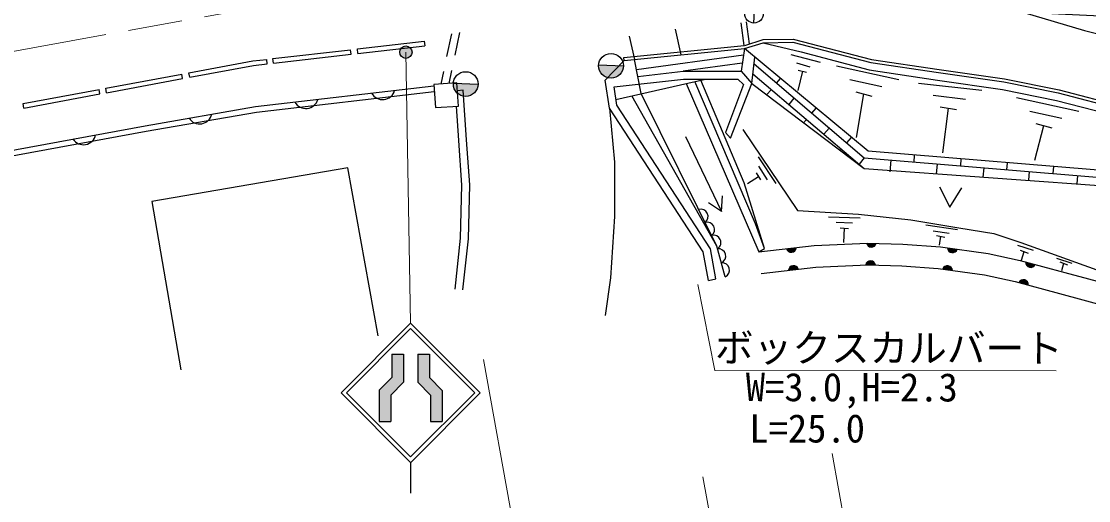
# Model space of a CAD drawing. Units: millimetres at full size, sheet at 1:1000; details may follow other scales. Extents: x 40000 to 680000, y 20000 to 380000.
# Drawn here: x 334448 to 403496, y 259714 to 290690 of the extents above; entities that cross this region are included whole.
import ezdxf
from ezdxf.enums import TextEntityAlignment as Align

# ---------------------------------------------------------------- set-up
doc = ezdxf.new("R2010")
doc.units = ezdxf.units.MM
doc.header["$LTSCALE"] = 1000
doc.linetypes.add('CHAIN', pattern=[18.5, 12, -1.5, 3.5, -1.5])
for name, color, linetype, lineweight in [('M-BGD', 7, 'Continuous', 25), ('M-BMK', 2, 'CHAIN', 13), ('M-STR-HTXT', 7, 'Continuous', 13), ('M-STR-STRC', 7, 'Continuous', 25)]:
    doc.layers.add(name, color=color, linetype=linetype, lineweight=lineweight)
doc.styles.add('ＭＳ ゴシック', font='')
doc.styles.get('ＭＳ ゴシック').set_extended_font_data('MS Gothic')

msp = doc.modelspace()

# ---------------------------------------------------------------- hatches: boundary and pattern name
at = {"layer": 'M-BGD'}
for points in [[(373394, 287788), (371795, 287849, 0.41421), (372564, 287019, 0.41421)], [(363995, 286607), (362397, 286669, 0.41421), (363165, 285838, 0.41421)], [(389750, 276347), (389124, 276364, 0.84072)], [(384568, 276064), (383946, 275995, 0.84072)], [(394993, 275958), (394373, 276047, 0.84072)], [(384084, 274601), (384706, 274670, 0.84072)], [(389072, 274957), (389697, 274939, 0.84072)], [(394063, 274673), (394683, 274584, 0.84072)], [(400035, 274973), (399431, 275138, 0.84072)], [(398987, 273803), (399591, 273638, 0.84072)]]:
    msp.add_hatch(color=256, dxfattribs=at).paths.add_polyline_path(points)
at = {"layer": 'M-STR-STRC'}
for points in [[(359593, 288403, 1), (359054, 288994, 1)], [(358425, 267676), (358425, 269187), (359175, 269187), (359175, 267365), (358342, 266532), (358342, 264824), (357592, 264824), (357592, 266843)], [(360092, 269187), (360842, 269187), (360842, 267676), (361675, 266842), (361675, 264824), (360925, 264824), (360925, 266532), (360092, 267365)]]:
    msp.add_hatch(color=256, dxfattribs=at).paths.add_polyline_path(points)

# ---------------------------------------------------------------- linework, layer by layer
at = {"layer": 'M-BGD'}
for p, q in [((381868, 291780), (381822, 290581)), ((376739, 290177), (377102, 288524)), ((380998, 290598), (381197, 289133)), ((381341, 290668), (381537, 289228)), ((362272, 289890), (361963, 288422)), ((362799, 289965), (362490, 288497)), ((373768, 289738), (374112, 288226)), ((373432, 288360), (381206, 289134)), ((381226, 288935), (381013, 287461)), ((373452, 288161), (373432, 288360)), ((374548, 286018), (374112, 288226)), ((381163, 288500), (374243, 287562)), ((381088, 287980), (377262, 287462)), ((381704, 286665), (381902, 288375)), ((381852, 287941), (388983, 281860)), ((384237, 288548), (386134, 288055)), ((384586, 288013), (385456, 287755)), ((361757, 287444), (361589, 286642)), ((362284, 287519), (362107, 286677)), ((373394, 287788), (371795, 287849)), ((381778, 287308), (388966, 281179)), ((384976, 287466), (384680, 286213)), ((384709, 287530), (385243, 287401)), ((387192, 287810), (391215, 286933)), ((363995, 286607), (362397, 286669)), ((372918, 285648), (378709, 286962)), ((383311, 286697), (383566, 286996)), ((388054, 286937), (390113, 286475)), ((392485, 286702), (396575, 286233)), ((363037, 286235), (362662, 286210)), ((379445, 276166), (374548, 286018)), ((382665, 285939), (382968, 286294)), ((388440, 286143), (389478, 285863)), ((388477, 283185), (388959, 286003)), ((393429, 285920), (395524, 285667)), ((384111, 285319), (384454, 285721)), ((398837, 285768), (402857, 284882)), ((385589, 284754), (385871, 285085)), ((393894, 285169), (394954, 284994)), ((394060, 282193), (394424, 285081)), ((399696, 284894), (401753, 284427)), ((385058, 284131), (385246, 284351)), ((386369, 283393), (386712, 283796)), ((400010, 281710), (400599, 283958)), ((400081, 284099), (401117, 283816)), ((387844, 282831), (388153, 283194)), ((387427, 282342), (387501, 282429)), ((382123, 281934), (383263, 280221)), ((388983, 281860), (388639, 281458)), ((388983, 281860), (406072, 280447)), ((390705, 281718), (390643, 280973)), ((392213, 282047), (392176, 281596)), ((395234, 281798), (395197, 281346)), ((382129, 281321), (382708, 280440)), ((393692, 281471), (393640, 280844)), ((396707, 281222), (396658, 280628)), ((398218, 281553), (398180, 281100)), ((401223, 281305), (401186, 280851)), ((381434, 280217), (382129, 280671)), ((381992, 280902), (382267, 280440)), ((399647, 280979), (399601, 280417)), ((402773, 280720), (402729, 280193)), ((379739, 278397), (379815, 279405)), ((386663, 278058), (388720, 277999)), ((387167, 277709), (388221, 277672)), ((387430, 277354), (387966, 277313)), ((387655, 276405), (387698, 277333)), ((392973, 277530), (395011, 277237)), ((393435, 277148), (394479, 276991)), ((393661, 276854), (394188, 276752)), ((393849, 276218), (393924, 276803)), ((398902, 276234), (399904, 275902)), ((399075, 275906), (399577, 275715)), ((399152, 275247), (399326, 275811)), ((401415, 275389), (402416, 275057)), ((401636, 275148), (402138, 274957)), ((401764, 274585), (401887, 275053)), ((378896, 273952), (379387, 274044))]:
    msp.add_line(p, q, dxfattribs=at)
for points in [[(439136, 282357), (435479, 285456), (430373, 288282), (426248, 289399), (417955, 290239), (411022, 290712), (399292, 291255), (403227, 290109), (412495, 287790), (423107, 285106), (425954, 284527)], [(381245, 289138), (382448, 289508), (384389, 289547), (389444, 288235), (393820, 287573), (398044, 286969), (401579, 286261), (405701, 285197), (416336, 282619)], [(382440, 289308), (384365, 289346), (389403, 288039), (393791, 287375), (398010, 286772), (401534, 286066), (405652, 285003), (416289, 282424)], [(372223, 286887), (373452, 288161), (381226, 288935)], [(381226, 288935), (382440, 289308), (384895, 288713), (389302, 287549), (393718, 286880), (397925, 286279), (401422, 285579), (405531, 284518), (418152, 281458), (416606, 281047), (415267, 280935), (410040, 281336), (409862, 273594)], [(410021, 280551), (406456, 280875), (389242, 282291), (381226, 288935)], [(374329, 287127), (377262, 287462), (381013, 287461), (381704, 286665)], [(378896, 273952), (378552, 275800), (372498, 285086), (372223, 286887)], [(379387, 274044), (379025, 275990), (372976, 285269), (372795, 286449), (377291, 286962), (380807, 286961), (381169, 286602), (380000, 283500), (380326, 283143), (381704, 286665)], [(377447, 286676), (382154, 275786), (382525, 276009), (381935, 277602), (378012, 286804)], [(382525, 276009), (381214, 280255), (378404, 286892)], [(381704, 286665), (388966, 281179), (405655, 279983), (406456, 280875)], [(312789, 278585), (324735, 280695), (342466, 283947), (349603, 285178), (361138, 286516)], [(312853, 278237), (324797, 280350), (342527, 283603), (349653, 284832), (361161, 286166)], [(363007, 273333), (363365, 276639), (363455, 280119), (363256, 283030), (363037, 286235)], [(379987, 274179), (379445, 276166), (373935, 285879)], [(362510, 273386), (362866, 276673), (362955, 280108), (362758, 282996), (362606, 285207)], [(372498, 285086), (372824, 281599), (372831, 278081), (372555, 274121), (372227, 271672)], [(377404, 283255), (379739, 278397), (378904, 278967)], [(381122, 283691), (384654, 278469), (388614, 278239), (392000, 277868), (395103, 277356), (397355, 276976), (399115, 276405), (404558, 274431), (405575, 273470)], [(357531, 270370), (355571, 281216), (342881, 279038), (344756, 268167)], [(393852, 279996), (394517, 278674), (395282, 279941)], [(382154, 275786), (385739, 276204), (389186, 276364), (391476, 276295), (393911, 276107), (396993, 275682), (399067, 275231), (401964, 274458), (405009, 273640), (407382, 272929), (409441, 272535), (411088, 272384), (422630, 272264), (426522, 272291), (428701, 272265), (429722, 272406), (430827, 272730)], [(382316, 274395), (385853, 274808), (389198, 274963), (391401, 274897), (393761, 274714), (396748, 274303), (398737, 273870), (401602, 273105), (404626, 272293), (407049, 271567), (409245, 271148), (411017, 270985), (422627, 270864), (426518, 270891), (428789, 270864), (430017, 271033), (430616, 271040), (431444, 271647)]]:
    msp.add_lwpolyline(points, dxfattribs=at)
msp.add_lwpolyline([(361233, 285114), (362729, 285216), (362628, 286712), (361131, 286611)], close=True, dxfattribs=at)
for centre, radius in [((381845, 291181), 600), ((372595, 287819), 800), ((363196, 286638), 800)]:
    msp.add_circle(centre, radius, dxfattribs=at)
for centre, radius, start, end in [((357818, 286445), 812, 209.23313, 343.9934), ((352851, 285869), 812, 209.23313, 343.9934), ((345982, 284871), 812, 212.40687, 347.16714), ((338462, 283531), 812, 213.0135, 347.77377), ((378400, 278072), 476, 306.95381, 105.90536), ((378817, 277233), 476, 306.95381, 105.90536), ((379234, 276394), 476, 302.7299, 105.90536), ((389439, 276410), 318, 188.27529, 348.49302), ((379540, 275519), 476, 294.74902, 95.76901), ((384251, 276083), 318, 196.19244, 356.41018), ((394691, 276057), 318, 181.69356, 341.91129), ((379787, 274612), 476, 294.74902, 95.76901), ((384401, 274582), 318, 16.19244, 176.41018), ((389383, 274894), 318, 8.27529, 168.49302), ((394365, 274574), 318, 1.69356, 161.91129), ((399747, 275108), 318, 174.59407, 334.8118), ((399275, 273668), 318, 354.59407, 154.8118)]:
    msp.add_arc(centre, radius, start, end, dxfattribs=at)
at = {"layer": 'M-BMK'}
msp.add_line((291686, 281132), (439213, 307769), dxfattribs=at)
at = {"layer": 'M-STR-HTXT'}
for p, q in [((359634, 271188), (359324, 288699)), ((364339, 268846), (366293, 258021)), ((386899, 262757), (388853, 251933)), ((378545, 261249), (380500, 250424))]:
    msp.add_line(p, q, dxfattribs=at)
msp.add_lwpolyline([(378206, 273693), (379319, 268133), (401390, 268097)], dxfattribs=at)
at = {"layer": 'M-STR-STRC'}
for p, q in [((356188, 288912), (360517, 289410)), ((360517, 289410), (360552, 289112)), ((350723, 288283), (355751, 288861)), ((355786, 288563), (355751, 288861)), ((356222, 288614), (356188, 288912)), ((356222, 288614), (360552, 289112)), ((350353, 287938), (350319, 288236)), ((350757, 287985), (350723, 288283)), ((350757, 287985), (355786, 288563)), ((339907, 286374), (344825, 287283)), ((344879, 286988), (344825, 287283)), ((345347, 287074), (345292, 287369)), ((339961, 286079), (344879, 286988)), ((334557, 285385), (339474, 286294)), ((334612, 285090), (339528, 285999)), ((339528, 285999), (339474, 286294)), ((339961, 286079), (339907, 286374)), ((334612, 285090), (334557, 285385)), ((355134, 266688), (359634, 271188)), ((355488, 266688), (359634, 270834)), ((364135, 266687), (359634, 271188)), ((363781, 266687), (359634, 270834)), ((358425, 269187), (359175, 269187)), ((358425, 269187), (358425, 267676)), ((359175, 269187), (359175, 267365)), ((360092, 269187), (360842, 269187)), ((360092, 269187), (360092, 267365)), ((360842, 269187), (360842, 267676)), ((357592, 266843), (358425, 267676)), ((358342, 266532), (359175, 267365)), ((360925, 266532), (360092, 267365)), ((361675, 266842), (360842, 267676)), ((355134, 266688), (359634, 262187)), ((355488, 266688), (359634, 262541)), ((357592, 266843), (357592, 264824)), ((358342, 266532), (358342, 264824)), ((359634, 262541), (363781, 266687)), ((359635, 262187), (364135, 266687)), ((360925, 266532), (360925, 264824)), ((361675, 266842), (361675, 264824)), ((357592, 264824), (358342, 264824)), ((360925, 264824), (361675, 264824)), ((359634, 262187), (359634, 260187))]:
    msp.add_line(p, q, dxfattribs=at)
for points in [[(345292, 287369), (349426, 288134), (350319, 288236)], [(345347, 287074), (349471, 287837), (350353, 287938)]]:
    msp.add_lwpolyline(points, dxfattribs=at)
msp.add_circle((359324, 288699), 400, dxfattribs=at)

# ---------------------------------------------------------------- texts
at = {"layer": 'M-STR-HTXT', "style": 'ＭＳ ゴシック'}
for s, rotation, p in [('ボックスカルバート', 359.906, (379319, 268133)), ('W=3.0,H=2.3', 359.906, (381313, 265594)), ('L=25.0', 0.028, (381545, 262916))]:
    msp.add_text(s, height=1833, rotation=rotation, dxfattribs=at).set_placement(p, align=Align.BOTTOM_LEFT)

doc.saveas('drawing.dxf')
